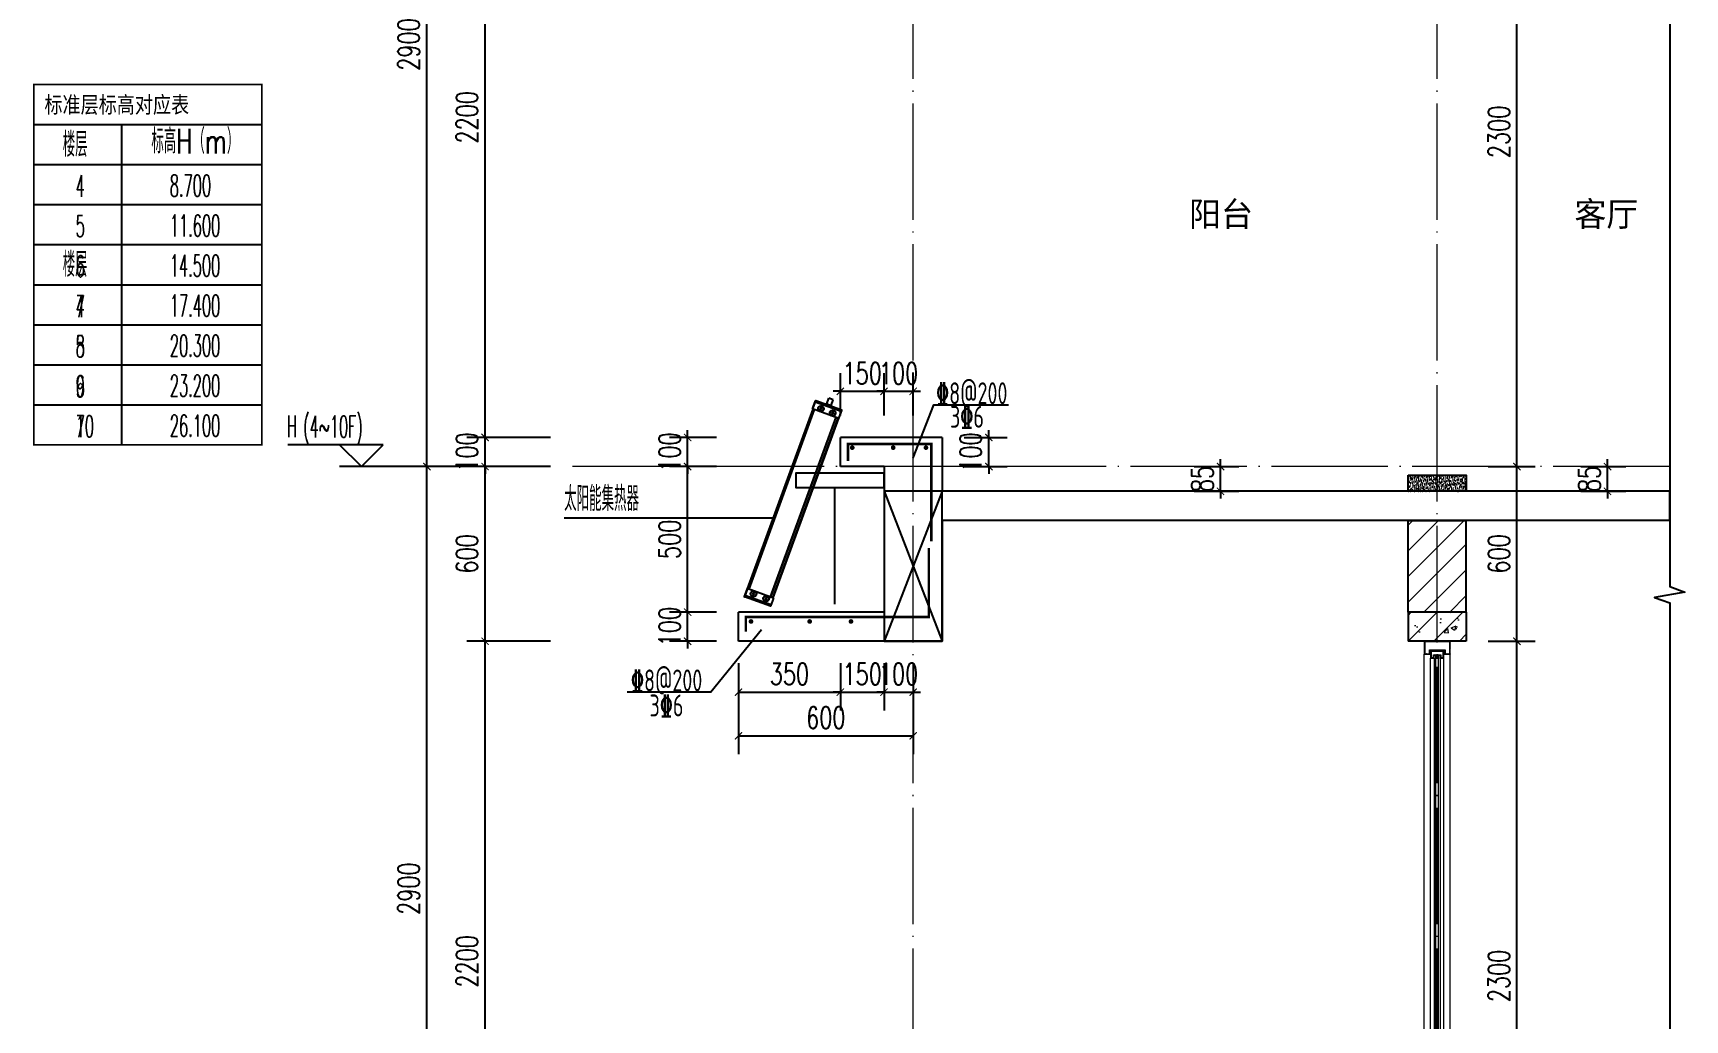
# Model space of a CAD drawing. Extents: x -668857 to 143095, y -247466 to 228182.
# Drawn here: x 21257 to 26931, y 159382 to 162773 of the extents above; entities that cross this region are included whole.
import ezdxf

# ---------------------------------------------------------------- set-up
doc = ezdxf.new("R2010")
doc.units = 0
doc.header["$LTSCALE"] = 1000
doc.linetypes.add('DOTE', pattern=[2.42, 2, -0.2, 0.02, -0.2])
doc.layers.get('0').update_dxf_attribs({"linetype": 'CONTINUOUS'})
doc.layers.get('DEFPOINTS').update_dxf_attribs({"linetype": 'CONTINUOUS'})
for name, color, linetype in [('C-Sheet-图框', 101, 'CONTINUOUS'), ('DIM_ELEV', 3, 'CONTINUOUS'), ('DIM_IDEN', 67, 'CONTINUOUS'), ('DIM_SYMB', 3, 'CONTINUOUS'), ('PUB_DIM', 3, 'CONTINUOUS'), ('PUB_TEXT', 2, 'CONTINUOUS'), ('REIN', 6, 'CONTINUOUS'), ('S-大样-砼线', 7, 'CONTINUOUS'), ('S-引出线', 40, 'CONTINUOUS'), ('TEXT', 2, 'CONTINUOUS'), ('WALL', 5, 'CONTINUOUS'), ('实线层', 7, 'CONTINUOUS'), ('看线', 251, 'CONTINUOUS'), ('立面-看线', 251, 'CONTINUOUS')]:
    doc.layers.add(name, color=color, linetype=linetype)
for name, color, linetype, lineweight in [('DOTE', 19, 'DOTE', 9), ('PUB_HATCH', 8, 'CONTINUOUS', 9), ('S_WINDOW', 144, 'CONTINUOUS', 15), ('细细', 250, 'CONTINUOUS', 0)]:
    doc.layers.add(name, color=color, linetype=linetype, lineweight=lineweight)
doc.styles.add('_TCH_DIM', font='SIMPLEX.shx', dxfattribs={"width": 0.7, "bigfont": 'GBCBIG.shx'})
doc.styles.add('_TCH_DIM_T3', font='SIMPLEX', dxfattribs={"width": 0.705882, "bigfont": 'GBCBIG'})
doc.styles.add('DIM_FONT_T3', font='SIMPLEX', dxfattribs={"width": 0.705882, "bigfont": 'GBCBIG'})
doc.styles.add('TSSD_REIN', font='tssdeng.shx', dxfattribs={"width": 0.7, "height": 300, "bigfont": 'tssdchn.shx'})
doc.styles.add('宋体', font='', dxfattribs={"height": 50})
doc.styles.get('宋体').set_extended_font_data('SimSun')
doc.dimstyles.new('_TCH_ARCH&&25', dxfattribs={"dimtxt": 74.375, "dimasz": 25, "dimexe": 62.5, "dimexo": 75, "dimgap": 25, "dimtad": 1, "dimdec": 0, "dimzin": 0, "dimdsep": 46, "dimtxsty": '_TCH_DIM_T3', "dimblk": 'ARCHTICK', "dimcen": 0.09, "dimclrt": 7, "dimazin": 0, "dimtfac": 1, "dimtdec": 0, "dimtix": 1, "dimtmove": 2, "dimatfit": 3, "dimldrblk": 'ARCHTICK', "dimfxl": 0, "dimtolj": 1, "dimtzin": 0, "dimarcsym": 0})
pattern_1 = [(315, (145053.3697, 680712.4302), (-1.76776695, -1.76776695), []), (315, (145054.5482, 680712.4302), (-1.76776695, -1.76776695), [])]
pattern_2 = [(315, (145053.3697, 678374.192), (-1.76776695, -1.76776695), []), (315, (145054.5482, 678374.192), (-1.76776695, -1.76776695), [])]

# ---------------------------------------------------------------- blocks, each defined once
blk = doc.blocks.new('A$C4D992532')
at = {"layer": 'C-Sheet-图框', "color": 0}
for p, q in [((-871.8, 1100), (-89.1, 1100)), ((-871.8, 1100), (-89.1, 1100)), ((-571.5, 1100), (-571.5, 0)), ((-871.8, 962.5), (-89.1, 962.5)), ((-871.8, 825), (-89.1, 825)), ((-871.8, 687.5), (-89.1, 687.5)), ((-871.8, 550), (-89.1, 550)), ((-871.8, 412.5), (-89.1, 412.5)), ((-871.8, 275), (-89.1, 275)), ((-871.8, 137.5), (-89.1, 137.5))]:
    blk.add_line(p, q, dxfattribs=at)
at = {"layer": 'C-Sheet-图框', "color": 0, "const_width": 6}
blk.add_lwpolyline([(-871.8, 0), (-89.1, 0), (-89.1, 1237.5), (-871.8, 1237.5)], close=True, dxfattribs=at)
at = {"layer": 'PUB_TEXT', "color": 2, "style": '宋体', "width": 0.8}
blk.add_text('标准层标高对应表', height=56.96, dxfattribs=at).set_placement((-835.8, 1139.9))
at = {"layer": 'PUB_TEXT', "style": '_TCH_DIM'}
for s, height, width, p in [('楼层', 84.4, 0.7, (-772.7, 989.5)), ('标高H（m）', 84.4, 0.7, (-468.2, 1000.6)), ('4', 74.4, 0.494118, (-728.4, 851.3)), ('8.700', 74.38, 0.494118, (-405, 853.2)), ('5', 74.4, 0.494118, (-728.4, 713.8)), ('11.600', 74.38, 0.494118, (-405, 715.7)), ('6', 74.4, 0.494118, (-728.4, 576.3)), ('14.500', 74.38, 0.494118, (-405, 578.2)), ('7', 74.4, 0.494118, (-728.4, 438.8)), ('17.400', 74.38, 0.494118, (-405, 440.7)), ('8', 74.4, 0.494118, (-728.4, 301.3)), ('20.300', 74.38, 0.494118, (-405, 303.2)), ('9', 74.4, 0.494118, (-728.4, 163.8)), ('23.200', 74.38, 0.494118, (-405, 165.7)), ('10', 74.38, 0.494118, (-728.4, 26.3)), ('26.100', 74.38, 0.494118, (-405, 28.2))]:
    blk.add_text(s, height=height, dxfattribs=dict(at, width=width)).set_placement(p)
blk = doc.blocks.new('A$C01192DFB')
at = {"layer": '实线层', "color": 5}
for p, q in [((-245.2, 221), (-235.1, 248.7)), ((-244.8, 220.8), (-234.5, 249)), ((-146.5, 211.5), (-236.8, 244.3)), ((-146.9, 212), (-236.2, 244.4)), ((-235.1, 248.7), (-234.7, 248.5)), ((-145.3, 216.4), (-234.6, 248.9)), ((-145.2, 216.5), (-234.5, 249)), ((-219.4, 214.4), (-214.3, 228.2)), ((-196.4, 238.3), (-203, 237.5)), ((-176.7, 228), (-203, 237.5)), ((-196.4, 238.3), (-189.3, 257.6)), ((-196.4, 238.3), (-181.3, 232.8)), ((-174.3, 252.1), (-189.3, 257.6)), ((-181.3, 232.8), (-174.3, 252.1)), ((-181.3, 232.8), (-176.7, 228)), ((-468.5, -396.9), (-243.8, 220.5)), ((-243.5, 220.4), (-468.2, -397)), ((-467.7, -397.2), (-243, 220.2)), ((-240, 219.1), (-464.7, -398.3)), ((-239.5, 218.9), (-464.2, -398.5)), ((-166, 192.2), (-390.7, -425.2)), ((-165.7, 192), (-390.4, -425.3)), ((-381.9, -428.4), (-157.2, 189)), ((-156.8, 188.8), (-381.5, -428.6)), ((-381.1, -428.7), (-156.4, 188.7)), ((-155, 188.2), (-245.2, 221)), ((-219.7, 220.8), (-218.7, 223.5)), ((-217.8, 218.6), (-219.7, 220.8)), ((-218.7, 223.5), (-215.9, 224)), ((-215, 219.1), (-217.8, 218.6)), ((-215.9, 224), (-214, 221.8)), ((-214, 221.8), (-215, 219.1)), ((-179.3, 206.1), (-178.4, 208.8)), ((-177.5, 203.9), (-179.3, 206.1)), ((-179, 199.7), (-174, 213.5)), ((-178.4, 208.8), (-175.5, 209.3)), ((-174.6, 204.4), (-177.5, 203.9)), ((-175.5, 209.3), (-173.7, 207.1)), ((-173.7, 207.1), (-174.6, 204.4)), ((-155.5, 188.3), (-145.2, 216.5)), ((-155, 188.2), (-144.9, 215.9)), ((-144.9, 215.9), (-145.4, 216)), ((-469.9, -396.4), (-480, -424.1)), ((-469.5, -396.6), (-479.7, -424.8)), ((-379.7, -429.2), (-469.9, -396.4)), ((-379.7, -429.2), (-468, -397.1)), ((-480, -424.1), (-479.6, -424.3)), ((-390.4, -457.1), (-479.7, -424.6)), ((-390.5, -457.2), (-479.7, -424.8)), ((-388.2, -452.5), (-478.4, -419.7)), ((-388.8, -452.7), (-478.1, -420.2)), ((-450.2, -412.7), (-451.2, -415.4)), ((-451.2, -415.4), (-449.4, -417.6)), ((-445.9, -408), (-450.9, -421.8)), ((-447.4, -412.2), (-450.2, -412.7)), ((-449.4, -417.6), (-446.5, -417.1)), ((-445.5, -414.4), (-447.4, -412.2)), ((-446.5, -417.1), (-445.5, -414.4)), ((-406.6, -428.6), (-407.6, -431.3)), ((-407.6, -431.3), (-405.7, -433.5)), ((-402.2, -423.9), (-407.2, -437.7)), ((-403.7, -428.1), (-406.6, -428.6)), ((-405.7, -433.5), (-402.9, -433)), ((-401.9, -430.3), (-403.7, -428.1)), ((-402.9, -433), (-401.9, -430.3)), ((-380.2, -429.1), (-390.5, -457.2)), ((-379.7, -429.2), (-389.8, -456.9)), ((-389.8, -456.9), (-390.3, -456.8))]:
    blk.add_line(p, q, dxfattribs=at)
for points in [[(-236.8, 244.3), (-236.7, 244.4), (-236.5, 244.5), (-236.4, 244.5), (-236.2, 244.4)], [(-146.5, 211.5), (-146.5, 211.6), (-146.6, 211.7), (-146.7, 211.9), (-146.9, 212)], [(-478.4, -419.7), (-478.4, -419.8), (-478.4, -420), (-478.2, -420.1), (-478.1, -420.2)], [(-388.2, -452.5), (-388.3, -452.6), (-388.4, -452.7), (-388.6, -452.7), (-388.8, -452.7)]]:
    blk.add_lwpolyline(points, dxfattribs=at)
blk.add_lwpolyline([(0, 0), (-302.4, 0), (-302.4, -49.7), (0, -49.7)], close=True, dxfattribs=at)
for centre, radius in [((-216.8, 221.3), 10), ((-216.8, 221.3), 9.5), ((-176.5, 206.6), 10), ((-176.5, 206.6), 9.5), ((-448.4, -414.9), 10), ((-448.4, -414.9), 9.5), ((-404.7, -430.8), 10), ((-404.7, -430.8), 9.5)]:
    blk.add_circle(centre, radius, dxfattribs=at)
for centre, start, end in [((-234.7, 248.5), 70, 160), ((-145.4, 216), 340, 70), ((-479.6, -424.3), 160, 250), ((-390.3, -456.8), 250, 340)]:
    blk.add_arc(centre, 0.5, start, end, dxfattribs=at)
blk = doc.blocks.new('_ArchTick')
at = {"color": 0, "linetype": 'ByBlock', "const_width": 0.15}
blk.add_lwpolyline([(-0.5, -0.5), (0.5, 0.5)], dxfattribs=at)
blk = doc.blocks.new('*D2061')
at = {"layer": 'DEFPOINTS', "color": 0}
for p in [(871532.9, -114286.1), (871707.5, -114286.1), (871707.5, -114386.1)]:
    blk.add_point(p, dxfattribs=at)
at = {"layer": 'PUB_DIM', "color": 0, "lineweight": -2}
for p, q in [((871532.9, -114286.1), (871532.9, -114261.1)), ((871632.5, -114286.1), (871470.4, -114286.1)), ((871532.9, -114386.1), (871532.9, -114286.1)), ((871632.5, -114386.1), (871470.4, -114386.1)), ((871532.9, -114386.1), (871532.9, -114411.1))]:
    blk.add_line(p, q, dxfattribs=at)
at = {"layer": 'PUB_DIM', "color": 0, "lineweight": -2, "xscale": 25, "yscale": 25, "zscale": 25}
for p, rotation in [((871532.9, -114286.1), 270), ((871532.9, -114386.1), 90)]:
    blk.add_blockref('_ArchTick', p, dxfattribs=dict(at, rotation=rotation))
at = {"layer": 'PUB_DIM', "color": 7, "insert": (871470.7, -114336.1), "char_height": 74.38, "attachment_point": 5, "rotation": 90, "style": '_TCH_DIM_T3'}
blk.add_mtext('\\A1;100', dxfattribs=at)
blk = doc.blocks.new('*D2062')
at = {"layer": 'DEFPOINTS', "color": 0}
for p in [(871532.9, -114386.1), (871707.5, -114386.1), (871707.5, -114886.1)]:
    blk.add_point(p, dxfattribs=at)
at = {"layer": 'PUB_DIM', "color": 0, "lineweight": -2}
for p, q in [((871632.5, -114386.1), (871470.4, -114386.1)), ((871532.9, -114886.1), (871532.9, -114386.1)), ((871632.5, -114886.1), (871470.4, -114886.1))]:
    blk.add_line(p, q, dxfattribs=at)
at = {"layer": 'PUB_DIM', "color": 0, "lineweight": -2, "xscale": 25, "yscale": 25, "zscale": 25}
for p, rotation in [((871532.9, -114386.1), 90), ((871532.9, -114886.1), 270)]:
    blk.add_blockref('_ArchTick', p, dxfattribs=dict(at, rotation=rotation))
at = {"layer": 'PUB_DIM', "color": 7, "insert": (871470.7, -114636.1), "char_height": 74.38, "attachment_point": 5, "rotation": 90, "style": '_TCH_DIM_T3'}
blk.add_mtext('\\A1;500', dxfattribs=at)
blk = doc.blocks.new('*D2063')
at = {"layer": 'DEFPOINTS', "color": 0}
for p in [(871532.9, -114886.1), (871707.5, -114886.1), (871707.5, -114986.1)]:
    blk.add_point(p, dxfattribs=at)
at = {"layer": 'PUB_DIM', "color": 0, "lineweight": -2}
for p, q in [((871632.5, -114886.1), (871470.4, -114886.1)), ((871532.9, -114886.1), (871532.9, -114861.1)), ((871532.9, -114986.1), (871532.9, -114886.1)), ((871632.5, -114986.1), (871470.4, -114986.1)), ((871532.9, -114986.1), (871532.9, -115011.1))]:
    blk.add_line(p, q, dxfattribs=at)
at = {"layer": 'PUB_DIM', "color": 0, "lineweight": -2, "xscale": 25, "yscale": 25, "zscale": 25}
for p, rotation in [((871532.9, -114886.1), 270), ((871532.9, -114986.1), 90)]:
    blk.add_blockref('_ArchTick', p, dxfattribs=dict(at, rotation=rotation))
at = {"layer": 'PUB_DIM', "color": 7, "insert": (871470.7, -114936.1), "char_height": 74.38, "attachment_point": 5, "rotation": 90, "style": '_TCH_DIM_T3'}
blk.add_mtext('\\A1;100', dxfattribs=at)
blk = doc.blocks.new('*D2064')
at = {"layer": 'DEFPOINTS', "color": 0}
for p in [(872407.5, -114286.1), (872567.5, -114286.1), (872407.5, -114386.1)]:
    blk.add_point(p, dxfattribs=at)
at = {"layer": 'PUB_DIM', "color": 0, "lineweight": -2}
for p, q in [((872567.5, -114286.1), (872567.5, -114261.1)), ((872482.5, -114286.1), (872630, -114286.1)), ((872567.5, -114386.1), (872567.5, -114286.1)), ((872482.5, -114386.1), (872630, -114386.1)), ((872567.5, -114386.1), (872567.5, -114411.1))]:
    blk.add_line(p, q, dxfattribs=at)
at = {"layer": 'PUB_DIM', "color": 0, "lineweight": -2, "xscale": 25, "yscale": 25, "zscale": 25}
for p, rotation in [((872567.5, -114286.1), 270), ((872567.5, -114386.1), 90)]:
    blk.add_blockref('_ArchTick', p, dxfattribs=dict(at, rotation=rotation))
at = {"layer": 'PUB_DIM', "color": 7, "insert": (872505.3, -114336.1), "char_height": 74.38, "attachment_point": 5, "rotation": 90, "style": '_TCH_DIM_T3'}
blk.add_mtext('\\A1;100', dxfattribs=at)
blk = doc.blocks.new('*D2065')
at = {"layer": 'DEFPOINTS', "color": 0}
for p in [(872207.5, -114127.5), (872057.5, -114286.1), (872207.5, -114286.1)]:
    blk.add_point(p, dxfattribs=at)
at = {"layer": 'PUB_DIM', "color": 0, "lineweight": -2}
for p, q in [((872057.5, -114211.1), (872057.5, -114065)), ((872207.5, -114211.1), (872207.5, -114065)), ((872057.5, -114127.5), (872032.5, -114127.5)), ((872057.5, -114127.5), (872207.5, -114127.5)), ((872207.5, -114127.5), (872232.5, -114127.5))]:
    blk.add_line(p, q, dxfattribs=at)
at = {"layer": 'PUB_DIM', "color": 0, "lineweight": -2, "xscale": 25, "yscale": 25, "zscale": 25}
blk.add_blockref('_ArchTick', (872057.5, -114127.5), dxfattribs=at)
at = {"layer": 'PUB_DIM', "color": 0, "lineweight": -2, "xscale": 25, "yscale": 25, "zscale": 25, "rotation": 180}
blk.add_blockref('_ArchTick', (872207.5, -114127.5), dxfattribs=at)
at = {"layer": 'PUB_DIM', "color": 7, "insert": (872132.5, -114065.3), "char_height": 74.38, "attachment_point": 5, "style": '_TCH_DIM_T3'}
blk.add_mtext('\\A1;150', dxfattribs=at)
blk = doc.blocks.new('*D2066')
at = {"layer": 'DEFPOINTS', "color": 0}
for p in [(872307.5, -114127.5), (872207.5, -114286.1), (872307.5, -114286.1)]:
    blk.add_point(p, dxfattribs=at)
at = {"layer": 'PUB_DIM', "color": 0, "lineweight": -2}
for p, q in [((872207.5, -114211.1), (872207.5, -114065)), ((872307.5, -114211.1), (872307.5, -114065)), ((872207.5, -114127.5), (872182.5, -114127.5)), ((872207.5, -114127.5), (872307.5, -114127.5)), ((872307.5, -114127.5), (872332.5, -114127.5))]:
    blk.add_line(p, q, dxfattribs=at)
at = {"layer": 'PUB_DIM', "color": 0, "lineweight": -2, "xscale": 25, "yscale": 25, "zscale": 25}
blk.add_blockref('_ArchTick', (872207.5, -114127.5), dxfattribs=at)
at = {"layer": 'PUB_DIM', "color": 0, "lineweight": -2, "xscale": 25, "yscale": 25, "zscale": 25, "rotation": 180}
blk.add_blockref('_ArchTick', (872307.5, -114127.5), dxfattribs=at)
at = {"layer": 'PUB_DIM', "color": 7, "insert": (872257.5, -114065.3), "char_height": 74.38, "attachment_point": 5, "style": '_TCH_DIM_T3'}
blk.add_mtext('\\A1;100', dxfattribs=at)
blk = doc.blocks.new('*D2067')
at = {"layer": 'DEFPOINTS', "color": 0}
for p in [(874526.4, -114386.1), (874692.4, -114386.1), (874526.4, -114471.1)]:
    blk.add_point(p, dxfattribs=at)
at = {"layer": 'PUB_DIM', "color": 0, "lineweight": -2}
for p, q in [((874601.4, -114386.1), (874754.9, -114386.1)), ((874692.4, -114386.1), (874692.4, -114361.1)), ((874692.4, -114471.1), (874692.4, -114386.1)), ((874601.4, -114471.1), (874754.9, -114471.1)), ((874692.4, -114471.1), (874692.4, -114496.1))]:
    blk.add_line(p, q, dxfattribs=at)
at = {"layer": 'PUB_DIM', "color": 0, "lineweight": -2, "xscale": 25, "yscale": 25, "zscale": 25}
for p, rotation in [((874692.4, -114386.1), 270), ((874692.4, -114471.1), 90)]:
    blk.add_blockref('_ArchTick', p, dxfattribs=dict(at, rotation=rotation))
at = {"layer": 'PUB_DIM', "color": 7, "insert": (874630.2, -114428.6), "char_height": 74.38, "attachment_point": 5, "rotation": 90, "style": '_TCH_DIM_T3'}
blk.add_mtext('\\A1;85', dxfattribs=at)
blk = doc.blocks.new('*D2068')
at = {"layer": 'DEFPOINTS', "color": 0}
for p in [(873197.3, -114386.1), (873363.3, -114386.1), (873197.3, -114471.1)]:
    blk.add_point(p, dxfattribs=at)
at = {"layer": 'PUB_DIM', "color": 0, "lineweight": -2}
for p, q in [((873272.3, -114386.1), (873425.8, -114386.1)), ((873363.3, -114386.1), (873363.3, -114361.1)), ((873363.3, -114471.1), (873363.3, -114386.1)), ((873272.3, -114471.1), (873425.8, -114471.1)), ((873363.3, -114471.1), (873363.3, -114496.1))]:
    blk.add_line(p, q, dxfattribs=at)
at = {"layer": 'PUB_DIM', "color": 0, "lineweight": -2, "xscale": 25, "yscale": 25, "zscale": 25}
for p, rotation in [((873363.3, -114386.1), 270), ((873363.3, -114471.1), 90)]:
    blk.add_blockref('_ArchTick', p, dxfattribs=dict(at, rotation=rotation))
at = {"layer": 'PUB_DIM', "color": 7, "insert": (873301.1, -114428.6), "char_height": 74.38, "attachment_point": 5, "rotation": 90, "style": '_TCH_DIM_T3'}
blk.add_mtext('\\A1;85', dxfattribs=at)
blk = doc.blocks.new('*D2069')
at = {"layer": 'DEFPOINTS', "color": 0}
for p in [(871707.5, -114986.1), (872057.5, -114986.1), (872057.5, -115161.1)]:
    blk.add_point(p, dxfattribs=at)
at = {"layer": 'PUB_DIM', "color": 0, "lineweight": -2}
for p, q in [((871707.5, -115061.1), (871707.5, -115223.6)), ((872057.5, -115061.1), (872057.5, -115223.6)), ((871707.5, -115161.1), (872057.5, -115161.1))]:
    blk.add_line(p, q, dxfattribs=at)
at = {"layer": 'PUB_DIM', "color": 0, "lineweight": -2, "xscale": 25, "yscale": 25, "zscale": 25, "rotation": 180}
blk.add_blockref('_ArchTick', (871707.5, -115161.1), dxfattribs=at)
at = {"layer": 'PUB_DIM', "color": 0, "lineweight": -2, "xscale": 25, "yscale": 25, "zscale": 25}
blk.add_blockref('_ArchTick', (872057.5, -115161.1), dxfattribs=at)
at = {"layer": 'PUB_DIM', "color": 7, "insert": (871882.5, -115099), "char_height": 74.38, "attachment_point": 5, "style": '_TCH_DIM_T3'}
blk.add_mtext('\\A1;350', dxfattribs=at)
blk = doc.blocks.new('*D2070')
at = {"layer": 'DEFPOINTS', "color": 0}
for p in [(872057.5, -114986.1), (872207.5, -114986.1), (872207.5, -115161.1)]:
    blk.add_point(p, dxfattribs=at)
at = {"layer": 'PUB_DIM', "color": 0, "lineweight": -2}
for p, q in [((872057.5, -115061.1), (872057.5, -115223.6)), ((872207.5, -115061.1), (872207.5, -115223.6)), ((872057.5, -115161.1), (872032.5, -115161.1)), ((872057.5, -115161.1), (872207.5, -115161.1)), ((872207.5, -115161.1), (872232.5, -115161.1))]:
    blk.add_line(p, q, dxfattribs=at)
at = {"layer": 'PUB_DIM', "color": 0, "lineweight": -2, "xscale": 25, "yscale": 25, "zscale": 25}
blk.add_blockref('_ArchTick', (872057.5, -115161.1), dxfattribs=at)
at = {"layer": 'PUB_DIM', "color": 0, "lineweight": -2, "xscale": 25, "yscale": 25, "zscale": 25, "rotation": 180}
blk.add_blockref('_ArchTick', (872207.5, -115161.1), dxfattribs=at)
at = {"layer": 'PUB_DIM', "color": 7, "insert": (872132.5, -115099), "char_height": 74.38, "attachment_point": 5, "style": '_TCH_DIM_T3'}
blk.add_mtext('\\A1;150', dxfattribs=at)
blk = doc.blocks.new('*D2071')
at = {"layer": 'DEFPOINTS', "color": 0}
for p in [(872207.5, -114986.1), (872307.5, -114986.1), (872307.5, -115161.1)]:
    blk.add_point(p, dxfattribs=at)
at = {"layer": 'PUB_DIM', "color": 0, "lineweight": -2}
for p, q in [((872207.5, -115061.1), (872207.5, -115223.6)), ((872307.5, -115061.1), (872307.5, -115223.6)), ((872207.5, -115161.1), (872182.5, -115161.1)), ((872207.5, -115161.1), (872307.5, -115161.1)), ((872307.5, -115161.1), (872332.5, -115161.1))]:
    blk.add_line(p, q, dxfattribs=at)
at = {"layer": 'PUB_DIM', "color": 0, "lineweight": -2, "xscale": 25, "yscale": 25, "zscale": 25}
blk.add_blockref('_ArchTick', (872207.5, -115161.1), dxfattribs=at)
at = {"layer": 'PUB_DIM', "color": 0, "lineweight": -2, "xscale": 25, "yscale": 25, "zscale": 25, "rotation": 180}
blk.add_blockref('_ArchTick', (872307.5, -115161.1), dxfattribs=at)
at = {"layer": 'PUB_DIM', "color": 7, "insert": (872257.5, -115099), "char_height": 74.38, "attachment_point": 5, "style": '_TCH_DIM_T3'}
blk.add_mtext('\\A1;100', dxfattribs=at)
blk = doc.blocks.new('*D2072')
at = {"layer": 'DEFPOINTS', "color": 0}
for p in [(871707.5, -114986.1), (872307.5, -114986.1), (872307.5, -115311.1)]:
    blk.add_point(p, dxfattribs=at)
at = {"layer": 'PUB_DIM', "color": 0, "lineweight": -2}
for p, q in [((871707.5, -115061.1), (871707.5, -115373.6)), ((872307.5, -115061.1), (872307.5, -115373.6)), ((871707.5, -115311.1), (872307.5, -115311.1))]:
    blk.add_line(p, q, dxfattribs=at)
at = {"layer": 'PUB_DIM', "color": 0, "lineweight": -2, "xscale": 25, "yscale": 25, "zscale": 25, "rotation": 180}
blk.add_blockref('_ArchTick', (871707.5, -115311.1), dxfattribs=at)
at = {"layer": 'PUB_DIM', "color": 0, "lineweight": -2, "xscale": 25, "yscale": 25, "zscale": 25}
blk.add_blockref('_ArchTick', (872307.5, -115311.1), dxfattribs=at)
at = {"layer": 'PUB_DIM', "color": 7, "insert": (872007.5, -115249), "char_height": 74.38, "attachment_point": 5, "style": '_TCH_DIM_T3'}
blk.add_mtext('\\A1;600', dxfattribs=at)
blk = doc.blocks.new('afzdfsregf')
at = {"layer": '细细'}
h = blk.add_hatch(dxfattribs=at)
h.set_pattern_fill('金属', color=256, style=0)
h.set_pattern_definition(pattern_1)
h.paths.add_polyline_path([(221063.8, 608913.8), (221043.8, 608913.8), (221043.8, 608927.3), (220993.8, 608927.3), (220993.8, 608913.8), (220973.8, 608913.8), (220973.8, 608958.8), (221063.8, 608958.8)])
h.paths.add_polyline_path([(221045.8, 608929.3), (221045.8, 608915.8), (221061.8, 608915.8), (221061.8, 608956.8), (220975.8, 608956.8), (220975.8, 608915.8), (220991.8, 608915.8), (220991.8, 608929.3)], flags=16)
h = blk.add_hatch(dxfattribs=at)
h.set_pattern_fill('金属', color=256, style=0)
h.set_pattern_definition(pattern_1)
h.paths.add_polyline_path([(220996.3, 608925.3), (220996.3, 608900.3), (221008.3, 608900.3), (221008.3, 608910.3), (221029.3, 608910.3), (221029.3, 608900.3), (221041.3, 608900.3), (221041.3, 608925.3)])
h.paths.add_polyline_path([(221039.3, 608923.3), (221039.3, 608902.3), (221031.3, 608902.3), (221031.3, 608912.3), (221006.3, 608912.3), (221006.3, 608902.3), (220998.3, 608902.3), (220998.3, 608923.3)], flags=16)
h = blk.add_hatch(color=256, dxfattribs=at)
edge = h.paths.add_edge_path()
edge.add_line((221023.3, 608910.3), (221023.3, 608898.3))
edge.add_arc((221018.8, 608890), 9.44, 61.5175, 118.4825)
edge.add_line((221014.3, 608898.3), (221014.3, 608910.3))
edge.add_arc((221018.8, 608918.6), 9.44, 241.5175, 298.4825)
h = blk.add_hatch(dxfattribs=at)
h.set_pattern_fill('金属', color=256, style=0)
h.set_pattern_definition(pattern_2)
h.paths.add_polyline_path([(221063.8, 606703.8), (221043.8, 606703.8), (221043.8, 606690.3), (220993.8, 606690.3), (220993.8, 606703.8), (220973.8, 606703.8), (220973.8, 606658.8), (221063.8, 606658.8)])
h.paths.add_polyline_path([(221045.8, 606688.3), (221045.8, 606701.8), (221061.8, 606701.8), (221061.8, 606660.8), (220975.8, 606660.8), (220975.8, 606701.8), (220991.8, 606701.8), (220991.8, 606688.3)], flags=16)
h = blk.add_hatch(dxfattribs=at)
h.set_pattern_fill('金属', color=256, style=0)
h.set_pattern_definition(pattern_2)
h.paths.add_polyline_path([(220996.3, 606692.3), (220996.3, 606717.3), (221008.3, 606717.3), (221008.3, 606707.3), (221029.3, 606707.3), (221029.3, 606717.3), (221041.3, 606717.3), (221041.3, 606692.3)])
h.paths.add_polyline_path([(221039.3, 606694.3), (221039.3, 606715.3), (221031.3, 606715.3), (221031.3, 606705.3), (221006.3, 606705.3), (221006.3, 606715.3), (220998.3, 606715.3), (220998.3, 606694.3)], flags=16)
h = blk.add_hatch(color=256, dxfattribs=at)
edge = h.paths.add_edge_path()
edge.add_line((221023.3, 606707.3), (221023.3, 606719.3))
edge.add_arc((221018.8, 606727.6), 9.44, 241.5175, 298.4825, ccw=False)
edge.add_line((221014.3, 606719.3), (221014.3, 606707.3))
edge.add_arc((221018.8, 606699), 9.44, 61.5175, 118.4825, ccw=False)
at = {"layer": 'S_WINDOW'}
for p, q in [((220973.8, 606703.8), (220973.8, 608913.8)), ((220996.3, 606717.3), (220996.3, 608900.3)), ((221041.3, 606717.3), (221041.3, 608900.3)), ((221063.8, 606703.8), (221063.8, 608913.8))]:
    blk.add_line(p, q, dxfattribs=at)
for points in [[(220973.8, 608958.8), (220973.8, 608913.8), (220993.8, 608913.8), (220993.8, 608927.3), (221043.8, 608927.3), (221043.8, 608913.8), (221063.8, 608913.8), (221063.8, 608958.8)], [(220975.8, 608956.8), (220975.8, 608915.8), (220991.8, 608915.8), (220991.8, 608929.3), (221045.8, 608929.3), (221045.8, 608915.8), (221061.8, 608915.8), (221061.8, 608956.8)], [(220996.3, 608925.3), (220996.3, 608900.3), (221008.3, 608900.3), (221008.3, 608910.3), (221029.3, 608910.3), (221029.3, 608900.3), (221041.3, 608900.3), (221041.3, 608925.3)], [(220998.3, 608923.3), (220998.3, 608902.3), (221006.3, 608902.3), (221006.3, 608912.3), (221031.3, 608912.3), (221031.3, 608902.3), (221039.3, 608902.3), (221039.3, 608923.3)], [(220973.8, 606658.8), (220973.8, 606703.8), (220993.8, 606703.8), (220993.8, 606690.3), (221043.8, 606690.3), (221043.8, 606703.8), (221063.8, 606703.8), (221063.8, 606658.8)], [(220975.8, 606660.8), (220975.8, 606701.8), (220991.8, 606701.8), (220991.8, 606688.3), (221045.8, 606688.3), (221045.8, 606701.8), (221061.8, 606701.8), (221061.8, 606660.8)], [(220996.3, 606692.3), (220996.3, 606717.3), (221008.3, 606717.3), (221008.3, 606707.3), (221029.3, 606707.3), (221029.3, 606717.3), (221041.3, 606717.3), (221041.3, 606692.3)], [(220998.3, 606694.3), (220998.3, 606715.3), (221006.3, 606715.3), (221006.3, 606705.3), (221031.3, 606705.3), (221031.3, 606715.3), (221039.3, 606715.3), (221039.3, 606694.3)]]:
    blk.add_lwpolyline(points, close=True, dxfattribs=at)
at = {"layer": '细细'}
for points in [[(221008.3, 608900.3), (221008.3, 606717.3)], [(221014.3, 606719.3), (221014.3, 608910.3)], [(221023.3, 606719.3), (221023.3, 608910.3)], [(221029.3, 608900.3), (221029.3, 606717.3)]]:
    blk.add_lwpolyline(points, dxfattribs=at)
for points in [[(221023.3, 608910.3), (221023.3, 608898.3, 0.253805), (221014.3, 608898.3), (221014.3, 608910.3, 0.253805)], [(221023.3, 606707.3), (221023.3, 606719.3, -0.253805), (221014.3, 606719.3), (221014.3, 606707.3, -0.253805)]]:
    blk.add_lwpolyline(points, format="xyb", close=True, dxfattribs=at)
blk = doc.blocks.new('*D2877')
at = {"layer": 'DEFPOINTS', "color": 0}
for p in [(26179.8, 160683.2), (26353.8, 160683.2), (26179.8, 158383.2)]:
    blk.add_point(p, dxfattribs=at)
at = {"layer": 'PUB_DIM', "color": 0, "lineweight": -2}
for p, q in [((26254.8, 160683.2), (26416.3, 160683.2)), ((26353.8, 158383.2), (26353.8, 160683.2)), ((26254.8, 158383.2), (26416.3, 158383.2))]:
    blk.add_line(p, q, dxfattribs=at)
at = {"layer": 'PUB_DIM', "color": 0, "lineweight": -2, "xscale": 25, "yscale": 25, "zscale": 25}
for p, rotation in [((26353.8, 160683.2), 90), ((26353.8, 158383.2), 270)]:
    blk.add_blockref('_ArchTick', p, dxfattribs=dict(at, rotation=rotation))
at = {"layer": 'PUB_DIM', "color": 7, "insert": (26291.6, 159533.2), "char_height": 74.38, "attachment_point": 5, "rotation": 90, "style": '_TCH_DIM_T3'}
blk.add_mtext('\\A1;2300', dxfattribs=at)
blk = doc.blocks.new('*D2878')
at = {"layer": 'DEFPOINTS', "color": 0}
for p in [(26179.8, 161283.2), (26353.8, 161283.2), (26179.8, 160683.2)]:
    blk.add_point(p, dxfattribs=at)
at = {"layer": 'PUB_DIM', "color": 0, "lineweight": -2}
for p, q in [((26254.8, 161283.2), (26416.3, 161283.2)), ((26353.8, 160683.2), (26353.8, 161283.2)), ((26254.8, 160683.2), (26416.3, 160683.2))]:
    blk.add_line(p, q, dxfattribs=at)
at = {"layer": 'PUB_DIM', "color": 0, "lineweight": -2, "xscale": 25, "yscale": 25, "zscale": 25}
for p, rotation in [((26353.8, 161283.2), 90), ((26353.8, 160683.2), 270)]:
    blk.add_blockref('_ArchTick', p, dxfattribs=dict(at, rotation=rotation))
at = {"layer": 'PUB_DIM', "color": 7, "insert": (26291.6, 160983.2), "char_height": 74.38, "attachment_point": 5, "rotation": 90, "style": '_TCH_DIM_T3'}
blk.add_mtext('\\A1;600', dxfattribs=at)
blk = doc.blocks.new('*D2879')
at = {"layer": 'DEFPOINTS', "color": 0}
for p in [(26179.8, 163583.2), (26353.8, 163583.2), (26179.8, 161283.2)]:
    blk.add_point(p, dxfattribs=at)
at = {"layer": 'PUB_DIM', "color": 0, "lineweight": -2}
for p, q in [((26254.8, 163583.2), (26416.3, 163583.2)), ((26353.8, 161283.2), (26353.8, 163583.2)), ((26254.8, 161283.2), (26416.3, 161283.2))]:
    blk.add_line(p, q, dxfattribs=at)
at = {"layer": 'PUB_DIM', "color": 0, "lineweight": -2, "xscale": 25, "yscale": 25, "zscale": 25}
for p, rotation in [((26353.8, 163583.2), 90), ((26353.8, 161283.2), 270)]:
    blk.add_blockref('_ArchTick', p, dxfattribs=dict(at, rotation=rotation))
at = {"layer": 'PUB_DIM', "color": 7, "insert": (26291.6, 162433.2), "char_height": 74.38, "attachment_point": 5, "rotation": 90, "style": '_TCH_DIM_T3'}
blk.add_mtext('\\A1;2300', dxfattribs=at)
blk = doc.blocks.new('*D2952')
at = {"layer": 'DEFPOINTS', "color": 0}
for p in [(22809.6, 160683.2), (23109.6, 160683.2), (23109.6, 158483.2)]:
    blk.add_point(p, dxfattribs=at)
at = {"layer": 'PUB_DIM', "color": 0, "lineweight": -2}
for p, q in [((23034.6, 160683.2), (22747.1, 160683.2)), ((22809.6, 158483.2), (22809.6, 160683.2)), ((23034.6, 158483.2), (22747.1, 158483.2))]:
    blk.add_line(p, q, dxfattribs=at)
at = {"layer": 'PUB_DIM', "color": 0, "lineweight": -2, "xscale": 25, "yscale": 25, "zscale": 25}
for p, rotation in [((22809.6, 160683.2), 90), ((22809.6, 158483.2), 270)]:
    blk.add_blockref('_ArchTick', p, dxfattribs=dict(at, rotation=rotation))
at = {"layer": 'PUB_DIM', "color": 7, "insert": (22747.5, 159583.2), "char_height": 74.38, "attachment_point": 5, "rotation": 90, "style": '_TCH_DIM_T3'}
blk.add_mtext('\\A1;2200', dxfattribs=at)
blk = doc.blocks.new('*D2953')
at = {"layer": 'DEFPOINTS', "color": 0}
for p in [(22809.6, 161283.2), (23109.6, 161283.2), (23109.6, 160683.2)]:
    blk.add_point(p, dxfattribs=at)
at = {"layer": 'PUB_DIM', "color": 0, "lineweight": -2}
for p, q in [((23034.6, 161283.2), (22747.1, 161283.2)), ((22809.6, 160683.2), (22809.6, 161283.2)), ((23034.6, 160683.2), (22747.1, 160683.2))]:
    blk.add_line(p, q, dxfattribs=at)
at = {"layer": 'PUB_DIM', "color": 0, "lineweight": -2, "xscale": 25, "yscale": 25, "zscale": 25}
for p, rotation in [((22809.6, 161283.2), 90), ((22809.6, 160683.2), 270)]:
    blk.add_blockref('_ArchTick', p, dxfattribs=dict(at, rotation=rotation))
at = {"layer": 'PUB_DIM', "color": 7, "insert": (22747.5, 160983.2), "char_height": 74.38, "attachment_point": 5, "rotation": 90, "style": '_TCH_DIM_T3'}
blk.add_mtext('\\A1;600', dxfattribs=at)
blk = doc.blocks.new('*D2954')
at = {"layer": 'DEFPOINTS', "color": 0}
for p in [(22809.6, 161383.2), (23109.6, 161383.2), (23109.6, 161283.2)]:
    blk.add_point(p, dxfattribs=at)
at = {"layer": 'PUB_DIM', "color": 0, "lineweight": -2}
for p, q in [((23034.6, 161383.2), (22747.1, 161383.2)), ((22809.6, 161383.2), (22809.6, 161408.2)), ((22809.6, 161283.2), (22809.6, 161383.2)), ((23034.6, 161283.2), (22747.1, 161283.2)), ((22809.6, 161283.2), (22809.6, 161258.2))]:
    blk.add_line(p, q, dxfattribs=at)
at = {"layer": 'PUB_DIM', "color": 0, "lineweight": -2, "xscale": 25, "yscale": 25, "zscale": 25}
for p, rotation in [((22809.6, 161383.2), 270), ((22809.6, 161283.2), 90)]:
    blk.add_blockref('_ArchTick', p, dxfattribs=dict(at, rotation=rotation))
at = {"layer": 'PUB_DIM', "color": 7, "insert": (22747.5, 161333.2), "char_height": 74.38, "attachment_point": 5, "rotation": 90, "style": '_TCH_DIM_T3'}
blk.add_mtext('\\A1;100', dxfattribs=at)
blk = doc.blocks.new('*D2955')
at = {"layer": 'DEFPOINTS', "color": 0}
for p in [(22809.6, 163583.2), (23109.6, 163583.2), (23109.6, 161383.2)]:
    blk.add_point(p, dxfattribs=at)
at = {"layer": 'PUB_DIM', "color": 0, "lineweight": -2}
for p, q in [((23034.6, 163583.2), (22747.1, 163583.2)), ((22809.6, 161383.2), (22809.6, 163583.2)), ((23034.6, 161383.2), (22747.1, 161383.2))]:
    blk.add_line(p, q, dxfattribs=at)
at = {"layer": 'PUB_DIM', "color": 0, "lineweight": -2, "xscale": 25, "yscale": 25, "zscale": 25}
for p, rotation in [((22809.6, 163583.2), 90), ((22809.6, 161383.2), 270)]:
    blk.add_blockref('_ArchTick', p, dxfattribs=dict(at, rotation=rotation))
at = {"layer": 'PUB_DIM', "color": 7, "insert": (22747.5, 162483.2), "char_height": 74.38, "attachment_point": 5, "rotation": 90, "style": '_TCH_DIM_T3'}
blk.add_mtext('\\A1;2200', dxfattribs=at)
blk = doc.blocks.new('*D2967')
at = {"layer": 'DEFPOINTS', "color": 0}
for p in [(22609.6, 161283.2), (23109.6, 161283.2), (23109.6, 158383.2)]:
    blk.add_point(p, dxfattribs=at)
at = {"layer": 'PUB_DIM', "color": 0, "lineweight": -2}
for p, q in [((23034.6, 161283.2), (22547.1, 161283.2)), ((22609.6, 158383.2), (22609.6, 161283.2)), ((23034.6, 158383.2), (22547.1, 158383.2))]:
    blk.add_line(p, q, dxfattribs=at)
at = {"layer": 'PUB_DIM', "color": 0, "lineweight": -2, "xscale": 25, "yscale": 25, "zscale": 25}
for p, rotation in [((22609.6, 161283.2), 90), ((22609.6, 158383.2), 270)]:
    blk.add_blockref('_ArchTick', p, dxfattribs=dict(at, rotation=rotation))
at = {"layer": 'PUB_DIM', "color": 7, "insert": (22547.5, 159833.2), "char_height": 74.38, "attachment_point": 5, "rotation": 90, "style": '_TCH_DIM_T3'}
blk.add_mtext('\\A1;2900', dxfattribs=at)
blk = doc.blocks.new('*D2968')
at = {"layer": 'DEFPOINTS', "color": 0}
for p in [(22609.6, 164183.2), (23109.6, 164183.2), (23109.6, 161283.2)]:
    blk.add_point(p, dxfattribs=at)
at = {"layer": 'PUB_DIM', "color": 0, "lineweight": -2}
for p, q in [((23034.6, 164183.2), (22547.1, 164183.2)), ((22609.6, 161283.2), (22609.6, 164183.2)), ((23034.6, 161283.2), (22547.1, 161283.2))]:
    blk.add_line(p, q, dxfattribs=at)
at = {"layer": 'PUB_DIM', "color": 0, "lineweight": -2, "xscale": 25, "yscale": 25, "zscale": 25}
for p, rotation in [((22609.6, 164183.2), 90), ((22609.6, 161283.2), 270)]:
    blk.add_blockref('_ArchTick', p, dxfattribs=dict(at, rotation=rotation))
at = {"layer": 'PUB_DIM', "color": 7, "insert": (22547.5, 162733.2), "char_height": 74.38, "attachment_point": 5, "rotation": 90, "style": '_TCH_DIM_T3'}
blk.add_mtext('\\A1;2900', dxfattribs=at)
blk = doc.blocks.new('A$C6EAB53B2')
at = {"layer": 'REIN'}
blk.add_lwpolyline([(818.6, 871.6, 9, 9, 0), (818.6, 929.8, 9, 9, 0), (1104.4, 929.8, 9, 9, 0), (1104.4, 595.1, 9, 9, 0)], format="xyseb", dxfattribs=at)
at = {"layer": 'REIN', "const_width": 8}
for points in [[(829.1, 917.5, 1), (837.1, 917.5, 1)], [(969.6, 917.5, 1), (977.6, 917.5, 1)], [(1082.2, 917.5, 1), (1090.2, 917.5, 1)], [(481.4, 320.3, 1), (489.4, 320.3, 1)], [(682.9, 320.3, 1), (690.9, 320.3, 1)], [(824.6, 320.3, 1), (832.6, 320.3, 1)]]:
    blk.add_lwpolyline(points, format="xyb", close=True, dxfattribs=at)
at = {"layer": 'REIN', "const_width": 9}
blk.add_lwpolyline([(467.5, 285.1), (467.5, 335.4), (1096.1, 335.4), (1096.1, 572.3)], dxfattribs=at)
at = {"layer": 'S-大样-砼线'}
for p, q in [((942.2, 767.5), (1142.2, 252.5)), ((1142.2, 767.5), (942.2, 252.5))]:
    blk.add_line(p, q, dxfattribs=at)
blk.add_lwpolyline([(1142.2, 767.5), (942.2, 767.5), (942.2, 252.5), (1142.2, 252.5)], close=True, dxfattribs=at)
at = {"layer": 'S-引出线'}
for points in [[(1042.2, 882.2), (1112.8, 1064.4), (1369.8, 1064.4)], [(521.6, 291.2), (347.8, 77.8), (59.4, 77.8)]]:
    blk.add_lwpolyline(points, dxfattribs=at)
at = {"layer": 'TEXT', "style": 'TSSD_REIN', "width": 0.7}
for s, p in [('%%1328@200', (1121, 1067)), ('3%%1326', (1168.9, 986.1)), ('%%1328@200', (72.9, 80.4)), ('3%%1326', (136.7, -5.8))]:
    blk.add_text(s, height=75, rotation=0, dxfattribs=at).set_placement(p)
blk = doc.blocks.new('GDGDGDRGRDGDR')
at = {"layer": 'PUB_HATCH'}
h = blk.add_hatch(dxfattribs=at)
h.set_pattern_fill('普通砖', color=256, scale=25, style=0)
h.set_pattern_definition([(45, (0, 44.88), (-44.1941915, 44.1941915), [])])
h.paths.add_polyline_path([(874007.5, -114886.1), (874207.5, -114886.1), (874207.5, -114571.1), (874007.5, -114571.1)])
h = blk.add_hatch(dxfattribs=at)
h.set_pattern_fill('钢筋混凝土', color=256, scale=25, style=0)
h.set_pattern_definition([(45, (0, 0), (-44.194174, 44.194174), []), (50, (0, 0), (179.315046, -15.688034), [18.75, -206.25]), (355, (0, 0), (-34.687833, 188.048033), [15, -165]), (100.4514, (14.94, -1.3), (144.627345, 172.359886), [15.935047, -175.285528]), (46.1842, (0, 50), (266.81026, -41.379754), [28.125, -309.375]), (96.6356, (22.23, 46.55), (233.66568, 243.52947), [23.90257, -262.92825]), (351.1842, (0, 50), (233.66549, 243.52965), [22.5, -247.5]), (21, (25, 37.5), (149.226763, -100.654723), [18.75, -206.25]), (326, (25, 37.5), (60.828833, 181.28751), [15, -165]), (71.4514, (37.44, 29.11), (210.055657, 80.632624), [15.935047, -175.285528]), (37.5, (0, 0), (3.039964, 83.2234635), [0, -163, 0, -167.5, 0, -165.625]), (7.5, (0, 0), (65.767384, 98.602928), [0, -95.5, 0, -159.25, 0, -63.125]), (327.5, (-55.75, 0), (133.455609, -5.638718), [0, -62.5, 0, -195, 0, -258.75]), (317.5, (-80.75, 0), (145.796542, 25.026246), [0, -81.25, 0, -129.5, 0, -183.75])])
h.paths.add_polyline_path([(874007.5, -114886.1), (874007.5, -114986.1), (874207.5, -114986.1), (874207.5, -114886.1)])
at = {"layer": '立面-看线'}
h = blk.add_hatch(dxfattribs=at)
h.set_pattern_fill('碎沙', color=256, scale=4)
h.set_pattern_definition([(37.5, (72954.267, -499833.035), (-0.32000626, 9.78826475), [0, -7.7216, 0, -8.636, 0, -8.255]), (7.5, (72954.267, -499833.035), (8.99046566, 14.33650201), [0, -4.1656, 0, -6.9596, 0, -2.667]), (327.5, (72948.0185, -499833.035), (15.819847405, 0.02874369), [0, -2.54, 0, -9.144, 0, -11.938]), (317.5, (72948.019, -499833.035), (15.27112905, 4.45858647), [0, -1.27, 0, -5.9944, 0, -6.858])])
h.paths.add_polyline_path([(874007.5, -114471.1), (874207.5, -114471.1), (874207.5, -114416.1), (874007.5, -114416.1)])
at = {"layer": 'DIM_IDEN'}
for p, q in [((871646, -114563.6), (871108.6, -114563.6)), ((871827.1, -114563.6), (871646, -114563.6))]:
    blk.add_line(p, q, dxfattribs=at)
at = {"layer": 'WALL'}
for p, q in [((872407.5, -114286.1), (872057.5, -114286.1)), ((872057.5, -114386.1), (872057.5, -114286.1)), ((872407.5, -114286.1), (872407.5, -114471.1)), ((872207.5, -114386.1), (872057.5, -114386.1)), ((872207.5, -114386.1), (872207.5, -114471.1)), ((872207.5, -114471.1), (872207.5, -114886.1)), ((874906, -114471.1), (872407.5, -114471.1)), ((874906, -114571.1), (874906, -114471.1)), ((874906, -114571.1), (872407.5, -114571.1)), ((872407.5, -114571.1), (872407.5, -114986.1)), ((874007.5, -114886.1), (874007.5, -114571.1)), ((874007.5, -114571.1), (874207.5, -114571.1)), ((874207.5, -114886.1), (874207.5, -114571.1)), ((872207.5, -114886.1), (871707.5, -114886.1)), ((871707.5, -114986.1), (871707.5, -114886.1)), ((874007.5, -114886.1), (874007.5, -114986.1)), ((874207.5, -114886.1), (874007.5, -114886.1)), ((874207.5, -114886.1), (874207.5, -114986.1)), ((872407.5, -114986.1), (871707.5, -114986.1)), ((874207.5, -114986.1), (874007.5, -114986.1))]:
    blk.add_line(p, q, dxfattribs=at)
blk.add_lwpolyline([(874007.5, -114416.1), (874207.5, -114416.1), (874207.5, -114471.1), (874007.5, -114471.1)], close=True, dxfattribs=at)
at = {"layer": '看线'}
blk.add_line((872037.5, -114458.6), (872037.5, -114859.1), dxfattribs=at)
blk.add_blockref('A$C01192DFB', (872207.5, -114408.8))
at = {"layer": 'PUB_TEXT'}
for s, p in [('阳台', (873255.4, -113560.5)), ('客厅', (874578.9, -113560.5))]:
    blk.add_text(s, height=84.4, dxfattribs=at).set_placement(p)
at = {"layer": 'PUB_TEXT', "style": 'DIM_FONT_T3', "width": 0.705882}
blk.add_text('太阳能集热器', height=84.4, dxfattribs=at).set_placement((871108.6, -114538.6))
at = {"layer": 'PUB_DIM'}
for p1, p2, distance, picture, middle in [((872057.5, -114286.1), (872207.5, -114286.1), 158.6, '*D2065', (872132.5, -114065.3)), ((872207.5, -114286.1), (872307.5, -114286.1), 158.6, '*D2066', (872257.5, -114065.3)), ((871707.5, -114386.1), (871707.5, -114286.1), 174.6, '*D2061', (871470.7, -114336.1)), ((872407.5, -114386.1), (872407.5, -114286.1), -160, '*D2064', (872505.3, -114336.1)), ((871707.5, -114886.1), (871707.5, -114386.1), 174.6, '*D2062', (871470.7, -114636.1)), ((873197.3, -114471.1), (873197.3, -114386.1), -166, '*D2068', (873301.1, -114428.6)), ((874526.4, -114471.1), (874526.4, -114386.1), -166, '*D2067', (874630.2, -114428.6)), ((871707.5, -114986.1), (871707.5, -114886.1), 174.6, '*D2063', (871470.7, -114936.1)), ((871707.5, -114986.1), (872057.5, -114986.1), -175.1, '*D2069', (871882.5, -115099)), ((871707.5, -114986.1), (872307.5, -114986.1), -325.1, '*D2072', (872007.5, -115249)), ((872057.5, -114986.1), (872207.5, -114986.1), -175.1, '*D2070', (872132.5, -115099)), ((872207.5, -114986.1), (872307.5, -114986.1), -175.1, '*D2071', (872257.5, -115099))]:
    dim = blk.add_aligned_dim(p1=p1, p2=p2, distance=distance, dimstyle='_TCH_ARCH&&25', dxfattribs=at)
    dim.commit()
    dim.dimension.update_dxf_attribs({"geometry": picture, "text_midpoint": middle})

msp = doc.modelspace()

# ---------------------------------------------------------------- linework, layer by layer
at = {"layer": 'DIM_ELEV'}
for p, q in [((22459.64, 161358.23), (22131.64, 161358.23)), ((22384.64, 161283.23), (22309.64, 161358.23)), ((22384.64, 161283.23), (22459.64, 161358.23)), ((22809.64, 161283.23), (22309.64, 161283.23))]:
    msp.add_line(p, q, dxfattribs=at)
at = {"layer": 'DIM_SYMB'}
msp.add_lwpolyline([(26878.36, 170503.23), (26878.36, 160871.35), (26930.86, 160852.24), (26825.86, 160833.73), (26878.36, 160815.1), (26878.36, 151183.22)], dxfattribs=at)
at = {"layer": 'DOTE', "color": 1, "linetype": 'DOTE', "ltscale": 0.2}
for p, q in [((24279.83, 151483.22), (24279.83, 171083.23)), ((26079.83, 151483.22), (26079.83, 171083.23)), ((26878.36, 161283.23), (23109.64, 161283.23))]:
    msp.add_line(p, q, dxfattribs=at)

# ---------------------------------------------------------------- block references
for name, p in [('A$C4D992532', (22131.64, 161358.23)), ('GDGDGDRGRDGDR', (-848027.67, 275669.31)), ('afzdfsregf', (-194938.93, -448275.53))]:
    msp.add_blockref(name, p)
at = {"layer": 'TEXT'}
msp.add_blockref('A$C6EAB53B2', (23237.63, 160430.73), dxfattribs=at)

# ---------------------------------------------------------------- texts
at = {"layer": 'PUB_TEXT', "style": '_TCH_DIM'}
for s, height, width, p in [('楼层', 84.397, 0.7, (21358.93, 161935.2)), ('4', 74.38, 0.494118, (21403.23, 161797.06)), ('5', 74.38, 0.494118, (21403.23, 161659.56)), ('6', 74.38, 0.494118, (21403.23, 161522.06)), ('7', 74.38, 0.494118, (21403.23, 161384.56)), ('H', 74.38, 0.494118, (22129.04, 161384.48)), ('(4~10F)', 74.375, 0.494118, (22184.82, 161383.25))]:
    msp.add_text(s, height=height, dxfattribs=dict(at, width=width)).set_placement(p)

# ---------------------------------------------------------------- dimensions: what is measured, and where the dimension line sits
at = {"layer": 'PUB_DIM'}
for p1, p2, distance, picture, middle in [((23109.64, 161283.23), (23109.64, 164183.23), 500, '*D2968', (22547.45, 162733.23)), ((23109.64, 161383.23), (23109.64, 163583.23), 300, '*D2955', (22747.45, 162483.23)), ((26179.83, 161283.23), (26179.83, 163583.23), -173.97, '*D2879', (26291.62, 162433.23)), ((23109.64, 161283.23), (23109.64, 161383.23), 300, '*D2954', (22747.45, 161333.23)), ((23109.64, 158383.23), (23109.64, 161283.23), 500, '*D2967', (22547.45, 159833.23)), ((23109.64, 160683.23), (23109.64, 161283.23), 300, '*D2953', (22747.45, 160983.23)), ((26179.83, 160683.23), (26179.83, 161283.23), -173.97, '*D2878', (26291.62, 160983.23)), ((23109.64, 158483.23), (23109.64, 160683.23), 300, '*D2952', (22747.45, 159583.23)), ((26179.83, 158383.23), (26179.83, 160683.23), -173.97, '*D2877', (26291.62, 159533.23))]:
    dim = msp.add_aligned_dim(p1=p1, p2=p2, distance=distance, dimstyle='_TCH_ARCH&&25', dxfattribs=at)
    dim.commit()
    dim.dimension.update_dxf_attribs({"geometry": picture, "text_midpoint": middle})

doc.saveas('drawing.dxf')
